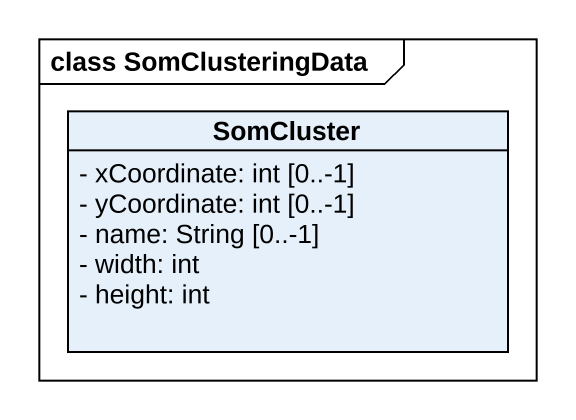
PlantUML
@startuml
mainframe class SomClusteringData
hide circle
hide empty members
skinparam classAttributeIconSize 0
class SomCluster {
  - xCoordinate: int [0..-1]
  - yCoordinate: int [0..-1]
  - name: String [0..-1]
  - width: int
  - height: int
}
@enduml
